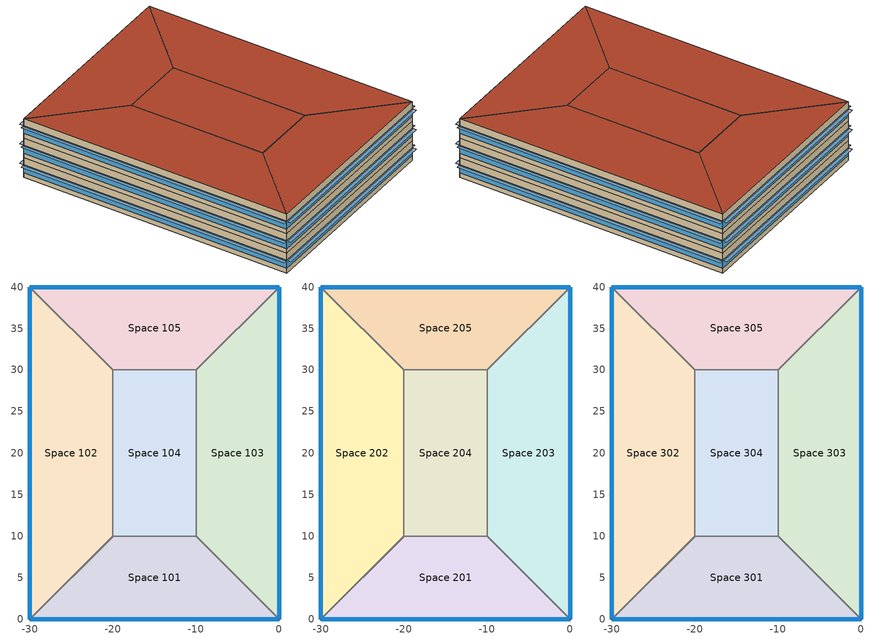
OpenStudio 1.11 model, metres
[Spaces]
Space 101
 floor ground: -10,10 0,0 -30,0 -20,10 z0
 wall outside: -30,0 0,0 z0:3.05
 wall to Space 103: 0,0 -10,10 z0:3.05
 wall to Space 102: -20,10 -30,0 z0:3.05
 wall to Space 104: -10,10 -20,10 z0:3.05
 window: -29.97,0 -0.03,0 z0.76:1.98
Space 102
 floor ground: -30,40 -20,30 -20,10 -30,0 z0
 wall outside: -30,40 -30,0 z0:3.05
 wall to Space 104: -20,10 -20,30 z0:3.05
 wall to Space 105: -20,30 -30,40 z0:3.05
 window: -30,39.97 -30,0.03 z0.76:1.98
Space 103
 floor ground: 0,40 0,0 -10,10 -10,30 z0
 wall outside: 0,0 0,40 z0:3.05
 wall to Space 104: -10,30 -10,10 z0:3.05
 wall to Space 105: 0,40 -10,30 z0:3.05
 window: 0,0.03 0,39.97 z0.76:1.98
Space 104
 floor ground: -10,30 -10,10 -20,10 -20,30 z0
 wall to Space 105: -10,30 -20,30 z0:3.05
Space 105
 floor ground: 0,40 -10,30 -20,30 -30,40 z0
 wall outside: 0,40 -30,40 z0:3.05
 window: -0.03,40 -29.97,40 z0.76:1.98
Space 201
 floor to Space 101: -10,10 0,0 -30,0 -20,10 z3.05
 wall outside: -30,0 0,0 z3.05:6.1
 wall to Space 203: 0,0 -10,10 z3.05:6.1
 wall to Space 202: -20,10 -30,0 z3.05:6.1
 wall to Space 204: -10,10 -20,10 z3.05:6.1
 window: -29.97,0 -0.03,0 z3.81:5.03
Space 202
 floor to Space 102: -30,40 -20,30 -20,10 -30,0 z3.05
 wall outside: -30,40 -30,0 z3.05:6.1
 wall to Space 204: -20,10 -20,30 z3.05:6.1
 wall to Space 205: -20,30 -30,40 z3.05:6.1
 window: -30,39.97 -30,0.03 z3.81:5.03
Space 203
 floor to Space 103: 0,40 0,0 -10,10 -10,30 z3.05
 wall outside: 0,0 0,40 z3.05:6.1
 wall to Space 204: -10,30 -10,10 z3.05:6.1
 wall to Space 205: 0,40 -10,30 z3.05:6.1
 window: 0,0.03 0,39.97 z3.81:5.03
Space 204
 floor to Space 104: -10,30 -10,10 -20,10 -20,30 z3.05
 wall to Space 205: -10,30 -20,30 z3.05:6.1
Space 205
 floor to Space 105: 0,40 -10,30 -20,30 -30,40 z3.05
 wall outside: 0,40 -30,40 z3.05:6.1
 window: -0.03,40 -29.97,40 z3.81:5.03
Space 301
 floor to Space 201: -10,10 0,0 -30,0 -20,10 z6.1
 wall outside: -30,0 0,0 z6.1:9.14
 wall to Space 303: 0,0 -10,10 z6.1:9.14
 wall to Space 302: -20,10 -30,0 z6.1:9.14
 wall to Space 304: -10,10 -20,10 z6.1:9.14
 window: -29.97,0 -0.03,0 z6.86:8.08
 roof outside: 0,0 -10,10 -20,10 -30,0 z9.14
Space 302
 floor to Space 202: -30,40 -20,30 -20,10 -30,0 z6.1
 wall outside: -30,40 -30,0 z6.1:9.14
 wall to Space 304: -20,10 -20,30 z6.1:9.14
 wall to Space 305: -20,30 -30,40 z6.1:9.14
 window: -30,39.97 -30,0.03 z6.86:8.08
 roof outside: -30,0 -20,10 -20,30 -30,40 z9.14
Space 303
 floor to Space 203: 0,40 0,0 -10,10 -10,30 z6.1
 wall outside: 0,0 0,40 z6.1:9.14
 wall to Space 304: -10,30 -10,10 z6.1:9.14
 wall to Space 305: 0,40 -10,30 z6.1:9.14
 window: 0,0.03 0,39.97 z6.86:8.08
 roof outside: 0,0 0,40 -10,30 -10,10 z9.14
Space 304
 floor to Space 204: -10,30 -10,10 -20,10 -20,30 z6.1
 wall to Space 305: -10,30 -20,30 z6.1:9.14
 roof outside: -10,10 -10,30 -20,30 -20,10 z9.14
Space 305
 floor to Space 205: 0,40 -10,30 -20,30 -30,40 z6.1
 wall outside: 0,40 -30,40 z6.1:9.14
 window: -0.03,40 -29.97,40 z6.86:8.08
 roof outside: -10,30 0,40 -30,40 -20,30 z9.14
shading: -0.03,40 -0.03,40.61 -29.97,40.61 -29.97,40 z5.03; -0.03,40 -0.03,40.61 -29.97,40.61 -29.97,40 z1.98; 0.61,0.03 0.61,39.97 0,39.97 0,0.03 z1.98; -0.03,40 -0.03,40.61 -29.97,40.61 -29.97,40 z8.08; -30,0.03 -30,39.97 -30.61,39.97 -30.61,0.03 z8.08; 0.61,0.03 0.61,39.97 0,39.97 0,0.03 z5.03; -30,0.03 -30,39.97 -30.61,39.97 -30.61,0.03 z1.98; -0.03,-0.61 -0.03,0 -29.97,0 -29.97,-0.61 z5.03; -0.03,-0.61 -0.03,0 -29.97,0 -29.97,-0.61 z8.08; 0.61,0.03 0.61,39.97 0,39.97 0,0.03 z8.08; -0.03,-0.61 -0.03,0 -29.97,0 -29.97,-0.61 z1.98; -30,0.03 -30,39.97 -30.61,39.97 -30.61,0.03 z5.03
[Building]
Building 1: Space Type=189.1-2009 - Office - OpenOffice - CZ4-8; Default Construction Set=189.1-2009 - CZ5 - Office
[Site]
ROME: Latitude {deg}=41.8; Longitude {deg}=12.23; Time Zone {hr}=1; Elevation {m}=3
[ClimateZones]
Climate Zone Institution Name 1=ASHRAE; Climate Zone Document Name 1=ANSI/ASHRAE Standard 169; Climate Zone Document Year 1=2006; Climate Zone Institution Name 2=CEC; Climate Zone Document Name 2=California Climate Zone Descriptions; Climate Zone Document Year 2=1995
[DefaultConstructionSet] Interior Partition Construction=Interior Partition
Name | Default Exterior Surface Constructions | Default Interior Surface Constructions | Default Ground Contact Surface Constructions | Default Exterior SubSurface Constructions | Default Interior SubSurface Constructions
189.1-2009 - CZ1 - Office | Default Surface Constructions 1 | Default Surface Constructions 2 | Default Surface Constructions 3 | Default Sub Surface Constructions 1 | Default Sub Surface Constructions 2
189.1-2009 - CZ2 - Office | Default Surface Constructions 4 | Default Surface Constructions 5 | Default Surface Constructions 6 | Default Sub Surface Constructions 3 | Default Sub Surface Constructions 4
189.1-2009 - CZ3 - Office | Default Surface Constructions 7 | Default Surface Constructions 8 | Default Surface Constructions 9 | Default Sub Surface Constructions 5 | Default Sub Surface Constructions 6
189.1-2009 - CZ5 - Office | Default Surface Constructions 13 | Default Surface Constructions 14 | Default Surface Constructions 15 | Default Sub Surface Constructions 9 | Default Sub Surface Constructions 10
[DefaultSurfaceConstructions]
Name | Floor Construction | Wall Construction | Roof Ceiling Construction
Default Surface Constructions 1 | ExtSlabCarpet 4in ClimateZone 1-8 | Base Wall | ASHRAE 189.1-2009 ExtRoof IEAD ClimateZone 1
Default Surface Constructions 2; Default Surface Constructions 5; Default Surface Constructions 8; Default Surface Constructions 14 | Interior Floor | Interior Wall | Interior Ceiling
Default Surface Constructions 3; Default Surface Constructions 6; Default Surface Constructions 9; Default Surface Constructions 15 | ExtSlabCarpet 4in ClimateZone 1-8 | ExtSlabCarpet 4in ClimateZone 1-8 | ExtSlabCarpet 4in ClimateZone 1-8
Default Surface Constructions 4; Default Surface Constructions 7; Default Surface Constructions 13 | ExtSlabCarpet 4in ClimateZone 1-8 | Base Wall | ASHRAE 189.1-2009 ExtRoof IEAD ClimateZone 2-5
[Construction]
ExtSlabCarpet 4in ClimateZone 1-8: MAT-CC05 4 HW CONCRETE, CP02 CARPET PAD
Base Wall: 1IN Stucco, 8IN Concrete HW, Wall Insulation [31], 1/2IN Gypsum
ASHRAE 189.1-2009 ExtRoof IEAD ClimateZone 1: Roof Membrane, Roof Insulation [18], Metal Decking
Interior Floor: F16 Acoustic tile, F05 Ceiling air space resistance, M11 100mm lightweight concrete
Interior Wall: G01a 19mm gypsum board, F04 Wall air space resistance, G01a 19mm gypsum board
Interior Ceiling: M11 100mm lightweight concrete, F05 Ceiling air space resistance, F16 Acoustic tile
ASHRAE 189.1-2009 ExtWindow ClimateZone 1: Theoretical Glass [167]
Exterior Door: F08 Metal surface, I01 25mm insulation board
Interior Window: Clear 3mm
Interior Door; Interior Partition: G05 25mm wood
ASHRAE 189.1-2009 ExtRoof IEAD ClimateZone 2-5: Roof Membrane, Roof Insulation [21], Metal Decking
ASHRAE 189.1-2009 ExtWindow ClimateZone 2: Theoretical Glass [197]
ASHRAE 189.1-2009 ExtWindow ClimateZone 3: Theoretical Glass [202]
ASHRAE 189.1-2009 ExtWindow ClimateZone 4-5: Theoretical Glass [207]
[Material] Thermal Absorptance=0.9
Name | Roughness | Thickness {m} | Conductivity {W/m-K} | Density {kg/m3} | Specific Heat {J/kg-K} | Solar Absorptance | Visible Absorptance
MAT-CC05 4 HW CONCRETE | Rough | 0.1016 | 1.311 | 2240 | 836.8 | 0.85 | 0.85
1IN Stucco | Smooth | 0.0253 | 0.6918 | 1858 | 837 | 0.92 | 0.92
8IN Concrete HW | MediumRough | 0.2033 | 1.7296 | 2243 | 837 | 0.65 | 0.65
Wall Insulation [31] | MediumRough | 0.0337 | 0.0432 | 91 | 837 | 0.5 | 0.5
1/2IN Gypsum | Smooth | 0.0127 | 0.16 | 784.9 | 830 | 0.4 | 0.4
Roof Membrane | VeryRough | 0.0095 | 0.16 | 1121.29 | 1460 | 0.7 | 0.7
Roof Insulation [18] | MediumRough | 0.1693 | 0.049 | 265 | 836.8 | 0.7 | 0.7
Metal Decking | MediumSmooth | 0.0015 | 45.006 | 7680 | 418.4 | 0.6 | 0.6
F16 Acoustic tile | MediumSmooth | 0.0191 | 0.06 | 368 | 590 | 0.3 | 0.3
M11 100mm lightweight concrete | MediumRough | 0.1016 | 0.53 | 1280 | 840 | 0.5 | 0.5
G01a 19mm gypsum board | MediumSmooth | 0.019 | 0.16 | 800 | 1090 | 0.4 | 0.4
F08 Metal surface | Smooth | 0.0008 | 45.28 | 7824 | 500 | 0.7 | 0.7
I01 25mm insulation board | MediumRough | 0.0254 | 0.03 | 43 | 1210 | 0.6 | 0.6
G05 25mm wood | MediumSmooth | 0.0254 | 0.15 | 608 | 1630 | 0.5 | 0.5
Roof Insulation [21] | MediumRough | 0.2105 | 0.049 | 265 | 836.8 | 0.7 | 0.7
[Material:NoMass]
CP02 CARPET PAD: Roughness=Smooth; Thermal Resistance {m2-K/W}=0.1; Thermal Absorptance=0.9; Solar Absorptance=0.8; Visible Absorptance=0.8
[Material:AirGap]
Name | Thermal Resistance {m2-K/W}
F05 Ceiling air space resistance | 0.18
F04 Wall air space resistance | 0.15
[DefaultSubSurfaceConstructions]
Name | Fixed Window Construction | Operable Window Construction | Door Construction | Tubular Daylight Dome Construction | Tubular Daylight Diffuser Construction
Default Sub Surface Constructions 1 | ASHRAE 189.1-2009 ExtWindow ClimateZone 1 | ASHRAE 189.1-2009 ExtWindow ClimateZone 1 | Exterior Door | Interior Window | Interior Window
Default Sub Surface Constructions 2; Default Sub Surface Constructions 4; Default Sub Surface Constructions 6; Default Sub Surface Constructions 10 | Interior Window | Interior Window | Interior Door
Default Sub Surface Constructions 3 | ASHRAE 189.1-2009 ExtWindow ClimateZone 2 | ASHRAE 189.1-2009 ExtWindow ClimateZone 2 | Exterior Door | Interior Window | Interior Window
Default Sub Surface Constructions 5 | ASHRAE 189.1-2009 ExtWindow ClimateZone 3 | ASHRAE 189.1-2009 ExtWindow ClimateZone 3 | Exterior Door | Interior Window | Interior Window
Default Sub Surface Constructions 9 | ASHRAE 189.1-2009 ExtWindow ClimateZone 4-5 | ASHRAE 189.1-2009 ExtWindow ClimateZone 4-5 | Exterior Door | Interior Window | Interior Window
[WindowMaterial:Glazing] Optical Data Type=SpectralAverage; Thickness {m}=0.003; Back Side Solar Reflectance at Normal Incidence=0; Back Side Visible Reflectance at Normal Incidence=0; Infrared Transmittance at Normal Incidence=0; Dirt Correction Factor for Solar and Visible Transmittance=1; Solar Diffusing=No
Name | Solar Transmittance at Normal Incidence | Front Side Solar Reflectance at Normal Incidence | Visible Transmittance at Normal Incidence | Front Side Visible Reflectance at Normal Incidence | Front Side Infrared Hemispherical Emissivity | Back Side Infrared Hemispherical Emissivity | Conductivity {W/m-K}
Theoretical Glass [167] | 0.2374 | 0.7126 | 0.2512 | 0.6988 | 0.985 | 0.985 | 2.1073
Clear 3mm | 0.837 | 0.075 | 0.898 | 0.081 | 0.84 | 0.84 | 0.9
Theoretical Glass [197] | 0.2349 | 0.7151 | 0.2512 | 0.6988 | 0.9 | 0.9 | 0.0415
Theoretical Glass [202] | 0.2325 | 0.7175 | 0.3192 | 0.6308 | 0.9 | 0.9 | 0.0192
Theoretical Glass [207] | 0.3311 | 0.6189 | 0.44 | 0.51 | 0.9 | 0.9 | 0.0133
[SpaceType] Standards Building Type=Office
Name | Default Schedule Set | Design Specification Outdoor Air Object | Standards Space Type
189.1-2009 - Office - BreakRoom - CZ1-3 | 189.1-2009 - Office - BreakRoom - CZ1-3 Schedule Set | 189.1-2009 - Office - BreakRoom - CZ1-3 Ventilation | BreakRoom
189.1-2009 - Office - OpenOffice - CZ1-3 | 189.1-2009 - Office - OpenOffice - CZ1-3 Schedule Set | 189.1-2009 - Office - OpenOffice - CZ1-3 Ventilation | OpenOffice
189.1-2009 - Office - OpenOffice - CZ4-8 | 189.1-2009 - Office - OpenOffice - CZ4-8 Schedule Set | 189.1-2009 - Office - OpenOffice - CZ4-8 Ventilation | OpenOffice
[DefaultScheduleSet] People Activity Level Schedule=Office Activity; Lighting Schedule=Office Bldg Light; Electric Equipment Schedule=Office Bldg Equip; Infiltration Schedule=Office Infil Quarter On
Name | Number of People Schedule
189.1-2009 - Office - BreakRoom - CZ1-3 Schedule Set | Office Misc Occ
189.1-2009 - Office - OpenOffice - CZ1-3 Schedule Set; 189.1-2009 - Office - OpenOffice - CZ4-8 Schedule Set | Office Work Occ
[Lights:Definition] Design Level Calculation Method=Watts/Area
Name | Watts per Space Floor Area {W/m2}
189.1-2009 - Office - BreakRoom - CZ1-3 Lights Definition | 11.625
189.1-2009 - Office - OpenOffice - CZ1-3 Lights Definition; 189.1-2009 - Office - OpenOffice - CZ4-8 Lights Definition | 10.6563
[Lights]
Name | Lights Definition | Space or SpaceType
189.1-2009 - Office - BreakRoom - CZ1-3 Lights | 189.1-2009 - Office - BreakRoom - CZ1-3 Lights Definition | 189.1-2009 - Office - BreakRoom - CZ1-3
189.1-2009 - Office - OpenOffice - CZ1-3 Lights | 189.1-2009 - Office - OpenOffice - CZ1-3 Lights Definition | 189.1-2009 - Office - OpenOffice - CZ1-3
189.1-2009 - Office - OpenOffice - CZ4-8 Lights | 189.1-2009 - Office - OpenOffice - CZ4-8 Lights Definition | 189.1-2009 - Office - OpenOffice - CZ4-8
[DesignSpecification:OutdoorAir] Outdoor Air Method=Sum
Name | Outdoor Air Flow per Person {m3/s-person}
189.1-2009 - Office - BreakRoom - CZ1-3 Ventilation | 0.00707921
189.1-2009 - Office - OpenOffice - CZ1-3 Ventilation; 189.1-2009 - Office - OpenOffice - CZ4-8 Ventilation | 0.00943895
[People:Definition] Number of People Calculation Method=People/Area; Fraction Radiant=0.3
Name | People per Space Floor Area {person/m2}
189.1-2009 - Office - BreakRoom - CZ1-3 People Definition | 0.538196
189.1-2009 - Office - OpenOffice - CZ1-3 People Definition; 189.1-2009 - Office - OpenOffice - CZ4-8 People Definition | 0.0565105
[People]
Name | People Definition | Space or SpaceType
189.1-2009 - Office - BreakRoom - CZ1-3 People | 189.1-2009 - Office - BreakRoom - CZ1-3 People Definition | 189.1-2009 - Office - BreakRoom - CZ1-3
189.1-2009 - Office - OpenOffice - CZ1-3 People | 189.1-2009 - Office - OpenOffice - CZ1-3 People Definition | 189.1-2009 - Office - OpenOffice - CZ1-3
189.1-2009 - Office - OpenOffice - CZ4-8 People | 189.1-2009 - Office - OpenOffice - CZ4-8 People Definition | 189.1-2009 - Office - OpenOffice - CZ4-8
[SpaceInfiltration:DesignFlowRate] Design Flow Rate Calculation Method=Flow/ExteriorArea
Name | Space or SpaceType | Flow per Exterior Surface Area {m3/s-m2}
189.1-2009 - Office - BreakRoom - CZ1-3 Infiltration | 189.1-2009 - Office - BreakRoom - CZ1-3 | 0.00030226
189.1-2009 - Office - OpenOffice - CZ1-3 Infiltration | 189.1-2009 - Office - OpenOffice - CZ1-3 | 0.00030226
189.1-2009 - Office - OpenOffice - CZ4-8 Infiltration | 189.1-2009 - Office - OpenOffice - CZ4-8 | 0.000226568
[ElectricEquipment:Definition] Design Level Calculation Method=Watts/Area
Name | Watts per Space Floor Area {W/m2}
189.1-2009 - Office - BreakRoom - CZ1-3 Electric Equipment Definition | 48.007
189.1-2009 - Office - OpenOffice - CZ1-3 Electric Equipment Definition; 189.1-2009 - Office - OpenOffice - CZ4-8 Electric Equipment Definition | 7.64238
[ElectricEquipment]
Name | Electric Equipment Definition | Space or SpaceType
189.1-2009 - Office - BreakRoom - CZ1-3 Electric Equipment | 189.1-2009 - Office - BreakRoom - CZ1-3 Electric Equipment Definition | 189.1-2009 - Office - BreakRoom - CZ1-3
189.1-2009 - Office - OpenOffice - CZ1-3 Electric Equipment | 189.1-2009 - Office - OpenOffice - CZ1-3 Electric Equipment Definition | 189.1-2009 - Office - OpenOffice - CZ1-3
189.1-2009 - Office - OpenOffice - CZ4-8 Electric Equipment | 189.1-2009 - Office - OpenOffice - CZ4-8 Electric Equipment Definition | 189.1-2009 - Office - OpenOffice - CZ4-8
[ThermostatSetpoint:DualSetpoint] Heating Setpoint Temperature Schedule=Medium Office HtgSetp; Cooling Setpoint Temperature Schedule=Medium Office ClgSetp
Thermal Zone 4 Thermostat 1; Thermal Zone 1 Thermostat 1; Thermal Zone 2 Thermostat; Thermal Zone 3 Thermostat 1
[BuildingStory] Nominal Floor to Floor Height {m}=3.048
Name | Nominal Z Coordinate {m}
Building Story 1; Building Story 2 | 0
Building Story 3 | 3.048
Building Story 4 | 6.096
[Space]
Name | Space Type | Default Construction Set | Building Story | Thermal Zone
Space 101; Space 102; Space 103; Space 105 | 189.1-2009 - Office - OpenOffice - CZ1-3 | 189.1-2009 - CZ1 - Office | Building Story 1 | Thermal Zone 4
Space 104 | 189.1-2009 - Office - BreakRoom - CZ1-3 | 189.1-2009 - CZ1 - Office | Building Story 1 | Thermal Zone 1
Space 201; Space 202; Space 203; Space 205 | 189.1-2009 - Office - OpenOffice - CZ1-3 | 189.1-2009 - CZ2 - Office | Building Story 2 | Thermal Zone 2
Space 204 | 189.1-2009 - Office - BreakRoom - CZ1-3 | 189.1-2009 - CZ2 - Office | Building Story 2 | Thermal Zone 2
Space 301; Space 302; Space 303; Space 305 | 189.1-2009 - Office - OpenOffice - CZ1-3 | 189.1-2009 - CZ3 - Office | Building Story 3 | Thermal Zone 3
Space 304 | 189.1-2009 - Office - BreakRoom - CZ1-3 | 189.1-2009 - CZ3 - Office | Building Story 3 | Thermal Zone 3
[ThermalZone] Use Ideal Air Loads=Yes
Name | Thermostat
Thermal Zone 1 | Thermal Zone 1 Thermostat 1
Thermal Zone 2 | Thermal Zone 2 Thermostat
Thermal Zone 3 | Thermal Zone 3 Thermostat 1
Thermal Zone 4 | Thermal Zone 4 Thermostat 1
[Sizing:Zone] Zone Cooling Design Supply Air Temperature Input Method=SupplyAirTemperature; Zone Cooling Design Supply Air Temperature {C}=14; Zone Cooling Design Supply Air Temperature Difference {deltaC}=11.11; Zone Heating Design Supply Air Temperature Input Method=SupplyAirTemperature; Zone Heating Design Supply Air Temperature {C}=40; Zone Heating Design Supply Air Temperature Difference {deltaC}=11.11; Zone Cooling Design Supply Air Humidity Ratio {kg-H2O/kg-air}=0.0085; Zone Heating Design Supply Air Humidity Ratio {kg-H2O/kg-air}=0.008; Cooling Design Air Flow Method=DesignDay; Heating Design Air Flow Method=DesignDay; Account for Dedicated Outdoor Air System=No; Dedicated Outdoor Air System Control Strategy=NeutralSupplyAir; Dedicated Outdoor Air Low Setpoint Temperature for Design {C}=autosize; Dedicated Outdoor Air High Setpoint Temperature for Design {C}=autosize
Thermal Zone 1; Thermal Zone 2; Thermal Zone 3; Thermal Zone 4
[Schedule:Ruleset]
Name | Default Day Schedule | Summer Design Day Schedule | Winter Design Day Schedule
Office Bldg Light | Office Bldg Light Default Schedule | Office Bldg Light Summer Design Day | Office Bldg Light Winter Design Day
Office Misc Occ | Office Bldg Occ Default Schedule 1 | Office Bldg Occ Summer Design Day 1 | Office Bldg Occ Winter Design Day 1
Office Activity | Office Activity Default Schedule | Office Activity Summer Design Day | Office Activity Winter Design Day
Office Infil Quarter On | Office Infil Quarter On Default Schedule | Office Infil Quarter On Summer Design Day | Office Infil Quarter On Winter Design Day
Office Bldg Equip | Office Bldg Equip Default Schedule | Office Bldg Equip Summer Design Day | Office Bldg Equip Winter Design Day
Medium Office HtgSetp | Medium Office HtgSetp Default Schedule | Medium Office HtgSetp Summer Design Day | Medium Office HtgSetp Winter Design Day
Medium Office ClgSetp | Medium Office ClgSetp Default Schedule | Medium Office ClgSetp Summer Design Day | Medium Office ClgSetp Winter Design Day
Office Work Occ | Office Bldg Occ Default Schedule | Office Bldg Occ Summer Design Day | Office Bldg Occ Winter Design Day
[Schedule:Day]
Office Bldg Light Default Schedule: 5, 0, 0.05, 7, 0, 0.1, 8, 0, 0.3, 17, 0, 0.9, 18, 0, 0.7, 20, 0, 0.5, 22, 0, 0.3, 23, 0, 0.1, 24, 0, 0.05
Office Bldg Light Summer Design Day; Office Infil Quarter On Rule 1 Day Schedule; Office Bldg Equip Summer Design Day: 24, 0, 1
Office Bldg Light Winter Design Day; Office Bldg Occ Winter Design Day 1; Office Bldg Occ Rule 1 Day Schedule 1; Office Bldg Equip Winter Design Day; Office Bldg Occ Winter Design Day; Office Bldg Occ Rule 1 Day Schedule: 24, 0, 0
Office Bldg Light Rule 1 Day Schedule: 24, 0, 0.05
Office Bldg Light Rule 2 Day Schedule: 6, 0, 0.05, 8, 0, 0.1, 14, 0, 0.5, 17, 0, 0.15, 24, 0, 0.05
Office Bldg Occ Default Schedule 1: 6, 0, 0, 7, 0, 0.1, 8, 0, 0.2, 20, 0, 0.4, 22, 0, 0.1, 24, 0, 0.05
Office Bldg Occ Summer Design Day 1; Office Bldg Occ Summer Design Day: 6, 0, 0, 22, 0, 1, 24, 0, 0.05
Office Bldg Occ Rule 2 Day Schedule 1: 6, 0, 0, 8, 0, 0.1, 14, 0, 0.25, 17, 0, 0.1, 24, 0, 0
Office Activity Default Schedule; Office Activity Summer Design Day; Office Activity Winter Design Day: 24, 0, 132
Office Infil Quarter On Default Schedule; Office Infil Quarter On Summer Design Day: 6, 0, 1, 22, 0, 0.25, 24, 0, 1
Office Infil Quarter On Winter Design Day; Office Infil Quarter On Rule 2 Day Schedule: 6, 0, 1, 18, 0, 0.25, 24, 0, 1
Office Bldg Equip Default Schedule: 8, 0, 0.4, 12, 0, 0.9, 13, 0, 0.8, 17, 0, 0.9, 18, 0, 0.8, 20, 0, 0.6, 22, 0, 0.5, 24, 0, 0.4
Office Bldg Equip Rule 1 Day Schedule: 24, 0, 0.3
Office Bldg Equip Rule 2 Day Schedule: 6, 0, 0.3, 8, 0, 0.4, 14, 0, 0.5, 17, 0, 0.35, 24, 0, 0.3
Medium Office HtgSetp Default Schedule: 6, 0, 15.6, 22, 0, 21, 24, 0, 15.6
Medium Office HtgSetp Summer Design Day; Medium Office HtgSetp Rule 1 Day Schedule: 24, 0, 15.6
Medium Office HtgSetp Winter Design Day: 24, 0, 21
Medium Office HtgSetp Rule 2 Day Schedule: 6, 0, 15.6, 18, 0, 21, 24, 0, 15.6
Medium Office ClgSetp Default Schedule; Medium Office ClgSetp Summer Design Day: 6, 0, 26.7, 22, 0, 24, 24, 0, 26.7
Medium Office ClgSetp Winter Design Day; Medium Office ClgSetp Rule 1 Day Schedule: 24, 0, 26.7
Medium Office ClgSetp Rule 2 Day Schedule: 6, 0, 26.7, 18, 0, 24, 24, 0, 26.7
Office Bldg Occ Default Schedule: 6, 0, 0, 7, 0, 0.1, 8, 0, 0.2, 12, 0, 0.85, 13, 0, 0.5, 17, 0, 0.85, 18, 0, 0.7, 20, 0, 0.4, 22, 0, 0.1, 24, 0, 0.05
Office Bldg Occ Rule 2 Day Schedule: 6, 0, 0, 8, 0, 0.1, 14, 0, 0.4, 17, 0, 0.1, 24, 0, 0
[Schedule:Rule] Apply Monday=No; Apply Tuesday=No; Apply Wednesday=No; Apply Thursday=No; Apply Friday=No; Date Specification Type=DateRange; Start Month=1; Start Day=1; End Month=12; End Day=31
Name | Schedule Ruleset | Rule Order | Day Schedule | Apply Sunday | Apply Saturday
Office Bldg Light Rule 1 | Office Bldg Light | 0 | Office Bldg Light Rule 1 Day Schedule | Yes | No
Office Bldg Light Rule 2 | Office Bldg Light | 1 | Office Bldg Light Rule 2 Day Schedule | No | Yes
Office Misc Occ Rule 1 | Office Misc Occ | 0 | Office Bldg Occ Rule 1 Day Schedule 1 | Yes | No
Office Misc Occ Rule 2 | Office Misc Occ | 1 | Office Bldg Occ Rule 2 Day Schedule 1 | No | Yes
Office Infil Quarter On Rule 1 | Office Infil Quarter On | 0 | Office Infil Quarter On Rule 1 Day Schedule | Yes | No
Office Infil Quarter On Rule 2 | Office Infil Quarter On | 1 | Office Infil Quarter On Rule 2 Day Schedule | No | Yes
Office Bldg Equip Rule 1 | Office Bldg Equip | 0 | Office Bldg Equip Rule 1 Day Schedule | Yes | No
Office Bldg Equip Rule 2 | Office Bldg Equip | 1 | Office Bldg Equip Rule 2 Day Schedule | No | Yes
Medium Office HtgSetp Rule 1 | Medium Office HtgSetp | 0 | Medium Office HtgSetp Rule 1 Day Schedule | Yes | No
Medium Office HtgSetp Rule 2 | Medium Office HtgSetp | 1 | Medium Office HtgSetp Rule 2 Day Schedule | No | Yes
Medium Office ClgSetp Rule 1 | Medium Office ClgSetp | 0 | Medium Office ClgSetp Rule 1 Day Schedule | Yes | No
Medium Office ClgSetp Rule 2 | Medium Office ClgSetp | 1 | Medium Office ClgSetp Rule 2 Day Schedule | No | Yes
Office Work Occ Rule 1 | Office Work Occ | 0 | Office Bldg Occ Rule 1 Day Schedule | Yes | No
Office Work Occ Rule 2 | Office Work Occ | 1 | Office Bldg Occ Rule 2 Day Schedule | No | Yes
